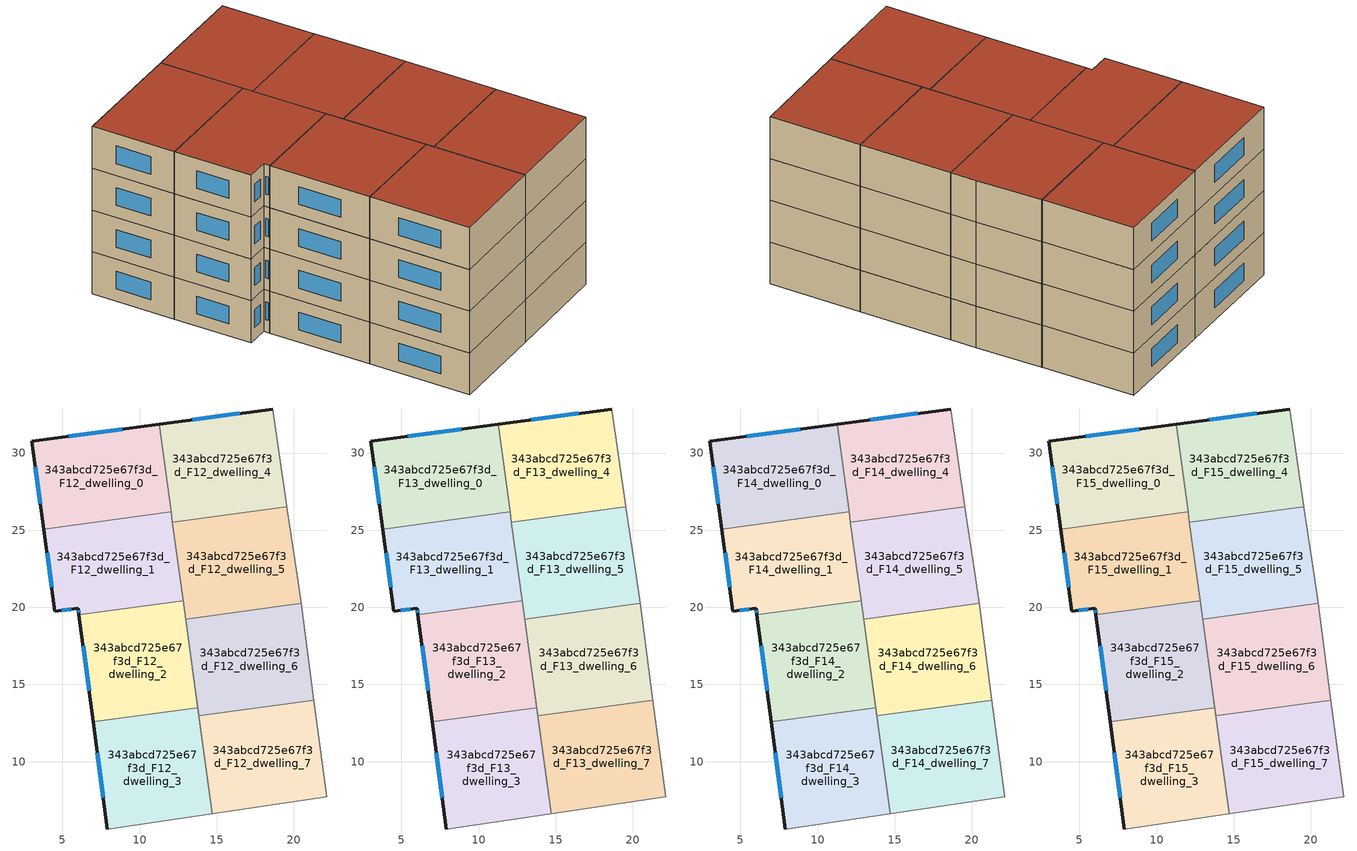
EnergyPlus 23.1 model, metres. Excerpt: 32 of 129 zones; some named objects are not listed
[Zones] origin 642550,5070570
343abcd725e67f3d_F12_dwelling_0
 floor to 343abcd725e67f3d_F11_dwelling_0 (EU_floor_Construction): 11.26,31.86 12.03,26.19 3.79,25.07 3.01,30.75 z36
 wall outside (EU_wall_Construction): 11.26,31.86 3.01,30.75 3.79,25.07 z36:39
 wall to 343abcd725e67f3d_F12_dwelling_1 (EU_wall_Construction): 3.79,25.07 12.03,26.19 z36:39
 wall to 343abcd725e67f3d_F12_dwelling_4 (EU_wall_Construction): 12.03,26.19 11.26,31.86 z36:39
 window (EU_Window_Construction): 8.87,31.54 5.41,31.08 / 3.24,29.11 3.56,26.72 z36.87:38.13
343abcd725e67f3d_F12_dwelling_1
 floor to 343abcd725e67f3d_F11_dwelling_1 (EU_floor_Construction): 12.03,26.19 12.82,20.43 6.07,19.51 6.01,19.95 4.51,19.75 3.79,25.07 z36
 wall outside (EU_wall_Construction): 3.79,25.07 4.51,19.75 6.01,19.95 6.07,19.51 z36:39
 wall to 343abcd725e67f3d_F12_dwelling_2 (EU_wall_Construction): 6.07,19.51 12.82,20.43 z36:39
 wall to 343abcd725e67f3d_F12_dwelling_5 (EU_wall_Construction): 12.82,20.43 12.13,25.51 z36:39
 wall to 343abcd725e67f3d_F12_dwelling_4 (EU_wall_Construction): 12.12,25.51 12.03,26.19 z36:39
 window (EU_Window_Construction): 4.95,19.8 5.58,19.89 / 4,23.53 4.3,21.29 / 6.03,19.82 6.05,19.64 z36.87:38.13
343abcd725e67f3d_F12_dwelling_2
 floor to 343abcd725e67f3d_F11_dwelling_2 (EU_floor_Construction): 12.82,20.43 13.76,13.5 6.99,12.58 6.07,19.51 z36
 wall outside (EU_wall_Construction): 6.07,19.51 6.99,12.58 z36:39
 wall adiabatic (EU_wall_Construction): 13.76,13.5 12.82,20.43 z36:39
 wall to 343abcd725e67f3d_F12_dwelling_3 (EU_wall_Construction): 6.99,12.58 13.76,13.5 z36:39
 window (EU_Window_Construction): 6.34,17.5 6.72,14.59 z36.87:38.13
343abcd725e67f3d_F12_dwelling_3
 floor to 343abcd725e67f3d_F11_dwelling_3 (EU_floor_Construction): 13.76,13.5 14.69,6.64 7.91,5.63 6.99,12.58 z36
 wall outside (EU_wall_Construction): 6.99,12.58 7.91,5.63 z36:39
 wall adiabatic (EU_wall_Construction): 7.91,5.63 14.69,6.64 13.76,13.5 z36:39
 window (EU_Window_Construction): 7.26,10.57 7.64,7.65 z36.87:38.13
343abcd725e67f3d_F12_dwelling_4
 floor to 343abcd725e67f3d_F11_dwelling_4 (EU_floor_Construction): 18.63,32.85 19.53,26.55 19.53,26.52 12.12,25.51 11.26,31.86 z36
 wall outside (EU_wall_Construction): 18.63,32.85 11.26,31.86 z36:39
 wall adiabatic (EU_wall_Construction): 19.53,26.52 19.53,26.55 18.63,32.85 z36:39
 wall to 343abcd725e67f3d_F12_dwelling_5 (EU_wall_Construction): 12.12,25.51 19.53,26.52 z36:39
 window (EU_Window_Construction): 16.49,32.57 13.4,32.15 z36.87:38.13
343abcd725e67f3d_F12_dwelling_5
 floor to 343abcd725e67f3d_F11_dwelling_5 (EU_floor_Construction): 19.53,26.52 20.22,22.04 20.46,20.25 12.98,19.23 12.12,25.51 z36
 wall adiabatic (EU_wall_Construction): 12.82,20.43 12.98,19.23 20.46,20.25 20.22,22.04 19.53,26.52 z36:39
343abcd725e67f3d_F12_dwelling_6
 floor to 343abcd725e67f3d_F11_dwelling_6 (EU_floor_Construction): 20.46,20.25 21.29,13.98 13.83,12.96 12.98,19.23 z36
 wall adiabatic (EU_wall_Construction): 21.29,13.98 20.46,20.25 12.98,19.23 13.83,12.96 z36:39
 wall to 343abcd725e67f3d_F12_dwelling_7 (EU_wall_Construction): 13.83,12.96 21.29,13.98 z36:39
343abcd725e67f3d_F12_dwelling_7
 floor to 343abcd725e67f3d_F11_dwelling_7 (EU_floor_Construction): 21.29,13.98 22.12,7.73 14.69,6.64 13.83,12.96 z36
 wall adiabatic (EU_wall_Construction): 13.83,12.96 14.69,6.64 22.12,7.73 21.29,13.98 z36:39
343abcd725e67f3d_F13_dwelling_0
 floor to 343abcd725e67f3d_F12_dwelling_0 (EU_floor_Construction): 11.26,31.86 12.03,26.19 3.79,25.07 3.01,30.75 z39
 wall outside (EU_wall_Construction): 11.26,31.86 3.01,30.75 3.79,25.07 z39:42
 wall to 343abcd725e67f3d_F13_dwelling_1 (EU_wall_Construction): 3.79,25.07 12.03,26.19 z39:42
 wall to 343abcd725e67f3d_F13_dwelling_4 (EU_wall_Construction): 12.03,26.19 11.26,31.86 z39:42
 window (EU_Window_Construction): 8.87,31.54 5.41,31.08 / 3.24,29.11 3.56,26.72 z39.87:41.13
343abcd725e67f3d_F13_dwelling_1
 floor to 343abcd725e67f3d_F12_dwelling_1 (EU_floor_Construction): 12.03,26.19 12.82,20.43 6.07,19.51 6.01,19.95 4.51,19.75 3.79,25.07 z39
 wall outside (EU_wall_Construction): 3.79,25.07 4.51,19.75 6.01,19.95 6.07,19.51 z39:42
 wall to 343abcd725e67f3d_F13_dwelling_2 (EU_wall_Construction): 6.07,19.51 12.82,20.43 z39:42
 wall to 343abcd725e67f3d_F13_dwelling_5 (EU_wall_Construction): 12.82,20.43 12.13,25.51 z39:42
 wall to 343abcd725e67f3d_F13_dwelling_4 (EU_wall_Construction): 12.12,25.51 12.03,26.19 z39:42
 window (EU_Window_Construction): 4.95,19.8 5.58,19.89 / 4,23.53 4.3,21.29 / 6.03,19.82 6.05,19.64 z39.87:41.13
343abcd725e67f3d_F13_dwelling_2
 floor to 343abcd725e67f3d_F12_dwelling_2 (EU_floor_Construction): 12.82,20.43 13.76,13.5 6.99,12.58 6.07,19.51 z39
 wall outside (EU_wall_Construction): 6.07,19.51 6.99,12.58 z39:42
 wall adiabatic (EU_wall_Construction): 13.76,13.5 12.82,20.43 z39:42
 wall to 343abcd725e67f3d_F13_dwelling_3 (EU_wall_Construction): 6.99,12.58 13.76,13.5 z39:42
 window (EU_Window_Construction): 6.34,17.5 6.72,14.59 z39.87:41.13
343abcd725e67f3d_F13_dwelling_3
 floor to 343abcd725e67f3d_F12_dwelling_3 (EU_floor_Construction): 13.76,13.5 14.69,6.64 7.91,5.63 6.99,12.58 z39
 wall outside (EU_wall_Construction): 6.99,12.58 7.91,5.63 z39:42
 wall adiabatic (EU_wall_Construction): 7.91,5.63 14.69,6.64 13.76,13.5 z39:42
 window (EU_Window_Construction): 7.26,10.57 7.64,7.65 z39.87:41.13
343abcd725e67f3d_F13_dwelling_4
 floor to 343abcd725e67f3d_F12_dwelling_4 (EU_floor_Construction): 18.63,32.85 19.53,26.55 19.53,26.52 12.12,25.51 11.26,31.86 z39
 wall outside (EU_wall_Construction): 18.63,32.85 11.26,31.86 z39:42
 wall adiabatic (EU_wall_Construction): 19.53,26.52 19.53,26.55 18.63,32.85 z39:42
 wall to 343abcd725e67f3d_F13_dwelling_5 (EU_wall_Construction): 12.12,25.51 19.53,26.52 z39:42
 window (EU_Window_Construction): 16.49,32.57 13.4,32.15 z39.87:41.13
343abcd725e67f3d_F13_dwelling_5
 floor to 343abcd725e67f3d_F12_dwelling_5 (EU_floor_Construction): 19.53,26.52 20.22,22.04 20.46,20.25 12.98,19.23 12.12,25.51 z39
 wall adiabatic (EU_wall_Construction): 12.82,20.43 12.98,19.23 20.46,20.25 20.22,22.04 19.53,26.52 z39:42
343abcd725e67f3d_F13_dwelling_6
 floor to 343abcd725e67f3d_F12_dwelling_6 (EU_floor_Construction): 20.46,20.25 21.29,13.98 13.83,12.96 12.98,19.23 z39
 wall adiabatic (EU_wall_Construction): 21.29,13.98 20.46,20.25 12.98,19.23 13.83,12.96 z39:42
 wall to 343abcd725e67f3d_F13_dwelling_7 (EU_wall_Construction): 13.83,12.96 21.29,13.98 z39:42
343abcd725e67f3d_F13_dwelling_7
 floor to 343abcd725e67f3d_F12_dwelling_7 (EU_floor_Construction): 21.29,13.98 22.12,7.73 14.69,6.64 13.83,12.96 z39
 wall adiabatic (EU_wall_Construction): 13.83,12.96 14.69,6.64 22.12,7.73 21.29,13.98 z39:42
343abcd725e67f3d_F14_dwelling_0
 floor to 343abcd725e67f3d_F13_dwelling_0 (EU_floor_Construction): 11.26,31.86 12.03,26.19 3.79,25.07 3.01,30.75 z42
 wall outside (EU_wall_Construction): 11.26,31.86 3.01,30.75 3.79,25.07 z42:45
 wall to 343abcd725e67f3d_F14_dwelling_1 (EU_wall_Construction): 3.79,25.07 12.03,26.19 z42:45
 wall to 343abcd725e67f3d_F14_dwelling_4 (EU_wall_Construction): 12.03,26.19 11.26,31.86 z42:45
 window (EU_Window_Construction): 8.87,31.54 5.41,31.08 / 3.24,29.11 3.56,26.72 z42.87:44.13
343abcd725e67f3d_F14_dwelling_1
 floor to 343abcd725e67f3d_F13_dwelling_1 (EU_floor_Construction): 12.03,26.19 12.82,20.43 6.07,19.51 6.01,19.95 4.51,19.75 3.79,25.07 z42
 wall outside (EU_wall_Construction): 3.79,25.07 4.51,19.75 6.01,19.95 6.07,19.51 z42:45
 wall to 343abcd725e67f3d_F14_dwelling_2 (EU_wall_Construction): 6.07,19.51 12.82,20.43 z42:45
 wall to 343abcd725e67f3d_F14_dwelling_5 (EU_wall_Construction): 12.82,20.43 12.13,25.51 z42:45
 wall to 343abcd725e67f3d_F14_dwelling_4 (EU_wall_Construction): 12.12,25.51 12.03,26.19 z42:45
 window (EU_Window_Construction): 4.95,19.8 5.58,19.89 / 4,23.53 4.3,21.29 / 6.03,19.82 6.05,19.64 z42.87:44.13
343abcd725e67f3d_F14_dwelling_2
 floor to 343abcd725e67f3d_F13_dwelling_2 (EU_floor_Construction): 12.82,20.43 13.76,13.5 6.99,12.58 6.07,19.51 z42
 wall outside (EU_wall_Construction): 6.07,19.51 6.99,12.58 z42:45
 wall adiabatic (EU_wall_Construction): 13.76,13.5 12.82,20.43 z42:45
 wall to 343abcd725e67f3d_F14_dwelling_3 (EU_wall_Construction): 6.99,12.58 13.76,13.5 z42:45
 window (EU_Window_Construction): 6.34,17.5 6.72,14.59 z42.87:44.13
343abcd725e67f3d_F14_dwelling_3
 floor to 343abcd725e67f3d_F13_dwelling_3 (EU_floor_Construction): 13.76,13.5 14.69,6.64 7.91,5.63 6.99,12.58 z42
 wall outside (EU_wall_Construction): 6.99,12.58 7.91,5.63 z42:45
 wall adiabatic (EU_wall_Construction): 7.91,5.63 14.69,6.64 13.76,13.5 z42:45
 window (EU_Window_Construction): 7.26,10.57 7.64,7.65 z42.87:44.13
343abcd725e67f3d_F14_dwelling_4
 floor to 343abcd725e67f3d_F13_dwelling_4 (EU_floor_Construction): 18.63,32.85 19.53,26.55 19.53,26.52 12.12,25.51 11.26,31.86 z42
 wall outside (EU_wall_Construction): 18.63,32.85 11.26,31.86 z42:45
 wall adiabatic (EU_wall_Construction): 19.53,26.52 19.53,26.55 18.63,32.85 z42:45
 wall to 343abcd725e67f3d_F14_dwelling_5 (EU_wall_Construction): 12.12,25.51 19.53,26.52 z42:45
 window (EU_Window_Construction): 16.49,32.57 13.4,32.15 z42.87:44.13
343abcd725e67f3d_F14_dwelling_5
 floor to 343abcd725e67f3d_F13_dwelling_5 (EU_floor_Construction): 19.53,26.52 20.22,22.04 20.46,20.25 12.98,19.23 12.12,25.51 z42
 wall adiabatic (EU_wall_Construction): 12.82,20.43 12.98,19.23 20.46,20.25 20.22,22.04 19.53,26.52 z42:45
343abcd725e67f3d_F14_dwelling_6
 floor to 343abcd725e67f3d_F13_dwelling_6 (EU_floor_Construction): 20.46,20.25 21.29,13.98 13.83,12.96 12.98,19.23 z42
 wall adiabatic (EU_wall_Construction): 21.29,13.98 20.46,20.25 12.98,19.23 13.83,12.96 z42:45
 wall to 343abcd725e67f3d_F14_dwelling_7 (EU_wall_Construction): 13.83,12.96 21.29,13.98 z42:45
343abcd725e67f3d_F14_dwelling_7
 floor to 343abcd725e67f3d_F13_dwelling_7 (EU_floor_Construction): 21.29,13.98 22.12,7.73 14.69,6.64 13.83,12.96 z42
 wall adiabatic (EU_wall_Construction): 13.83,12.96 14.69,6.64 22.12,7.73 21.29,13.98 z42:45
343abcd725e67f3d_F15_dwelling_0
 floor to 343abcd725e67f3d_F14_dwelling_0 (EU_floor_Construction): 11.26,31.86 12.03,26.19 3.79,25.07 3.01,30.75 z45
 wall outside (EU_wall_Construction): 11.26,31.86 3.01,30.75 3.79,25.07 z45:48
 wall to 343abcd725e67f3d_F15_dwelling_1 (EU_wall_Construction): 3.79,25.07 12.03,26.19 z45:48
 wall to 343abcd725e67f3d_F15_dwelling_4 (EU_wall_Construction): 12.03,26.19 11.26,31.86 z45:48
 window (EU_Window_Construction): 8.87,31.54 5.41,31.08 / 3.24,29.11 3.56,26.72 z45.87:47.13
 roof outside (EU_roof_Construction): 12.03,26.19 11.26,31.86 3.01,30.75 3.79,25.07 z48
343abcd725e67f3d_F15_dwelling_1
 floor to 343abcd725e67f3d_F14_dwelling_1 (EU_floor_Construction): 12.03,26.19 12.82,20.43 6.07,19.51 6.01,19.95 4.51,19.75 3.79,25.07 z45
 wall outside (EU_wall_Construction): 3.79,25.07 4.51,19.75 6.01,19.95 6.07,19.51 z45:48
 wall to 343abcd725e67f3d_F15_dwelling_2 (EU_wall_Construction): 6.07,19.51 12.82,20.43 z45:48
 wall to 343abcd725e67f3d_F15_dwelling_5 (EU_wall_Construction): 12.82,20.43 12.13,25.51 z45:48
 wall to 343abcd725e67f3d_F15_dwelling_4 (EU_wall_Construction): 12.12,25.51 12.03,26.19 z45:48
 window (EU_Window_Construction): 4.95,19.8 5.58,19.89 / 4,23.53 4.3,21.29 / 6.03,19.82 6.05,19.64 z45.87:47.13
 roof outside (EU_roof_Construction): 12.82,20.43 12.03,26.19 3.79,25.07 4.51,19.75 6.01,19.95 6.07,19.51 z48
343abcd725e67f3d_F15_dwelling_2
 floor to 343abcd725e67f3d_F14_dwelling_2 (EU_floor_Construction): 12.82,20.43 13.76,13.5 6.99,12.58 6.07,19.51 z45
 wall outside (EU_wall_Construction): 6.07,19.51 6.99,12.58 z45:48
 wall adiabatic (EU_wall_Construction): 13.76,13.5 12.82,20.43 z45:48
 wall to 343abcd725e67f3d_F15_dwelling_3 (EU_wall_Construction): 6.99,12.58 13.76,13.5 z45:48
 window (EU_Window_Construction): 6.34,17.5 6.72,14.59 z45.87:47.13
 roof outside (EU_roof_Construction): 13.76,13.5 12.82,20.43 6.07,19.51 6.99,12.58 z48
343abcd725e67f3d_F15_dwelling_3
 floor to 343abcd725e67f3d_F14_dwelling_3 (EU_floor_Construction): 13.76,13.5 14.69,6.64 7.91,5.63 6.99,12.58 z45
 wall outside (EU_wall_Construction): 6.99,12.58 7.91,5.63 z45:48
 wall adiabatic (EU_wall_Construction): 7.91,5.63 14.69,6.64 13.76,13.5 z45:48
 window (EU_Window_Construction): 7.26,10.57 7.64,7.65 z45.87:47.13
 roof outside (EU_roof_Construction): 14.69,6.64 13.76,13.5 6.99,12.58 7.91,5.63 z48
343abcd725e67f3d_F15_dwelling_4
 floor to 343abcd725e67f3d_F14_dwelling_4 (EU_floor_Construction): 18.63,32.85 19.53,26.55 19.53,26.52 12.12,25.51 11.26,31.86 z45
 wall outside (EU_wall_Construction): 18.63,32.85 11.26,31.86 z45:48
 wall adiabatic (EU_wall_Construction): 19.53,26.52 19.53,26.55 18.63,32.85 z45:48
 wall to 343abcd725e67f3d_F15_dwelling_5 (EU_wall_Construction): 12.12,25.51 19.53,26.52 z45:48
 window (EU_Window_Construction): 16.49,32.57 13.4,32.15 z45.87:47.13
 roof outside (EU_roof_Construction): 19.53,26.52 19.53,26.55 18.63,32.85 11.26,31.86 12.12,25.51 z48
343abcd725e67f3d_F15_dwelling_5
 floor to 343abcd725e67f3d_F14_dwelling_5 (EU_floor_Construction): 19.53,26.52 20.22,22.04 20.46,20.25 12.98,19.23 12.12,25.51 z45
 wall adiabatic (EU_wall_Construction): 12.82,20.43 12.98,19.23 20.46,20.25 20.22,22.04 19.53,26.52 z45:48
 roof outside (EU_roof_Construction): 20.46,20.25 20.22,22.04 19.53,26.52 12.12,25.51 12.98,19.23 z48
343abcd725e67f3d_F15_dwelling_6
 floor to 343abcd725e67f3d_F14_dwelling_6 (EU_floor_Construction): 20.46,20.25 21.29,13.98 13.83,12.96 12.98,19.23 z45
 wall adiabatic (EU_wall_Construction): 21.29,13.98 20.46,20.25 12.98,19.23 13.83,12.96 z45:48
 wall to 343abcd725e67f3d_F15_dwelling_7 (EU_wall_Construction): 13.83,12.96 21.29,13.98 z45:48
 roof outside (EU_roof_Construction): 21.29,13.98 20.46,20.25 12.98,19.23 13.83,12.96 z48
343abcd725e67f3d_F15_dwelling_7
 floor to 343abcd725e67f3d_F14_dwelling_7 (EU_floor_Construction): 21.29,13.98 22.12,7.73 14.69,6.64 13.83,12.96 z45
 wall adiabatic (EU_wall_Construction): 13.83,12.96 14.69,6.64 22.12,7.73 21.29,13.98 z45:48
 roof outside (EU_roof_Construction): 22.12,7.73 21.29,13.98 13.83,12.96 14.69,6.64 z48
[Building]
EU S2 Campaign: North Axis=0; Terrain=City; Solar Distribution=FullExterior
[Site:Location]
Lyon-Bron: Latitude=45.75; Longitude=5; Time Zone=1; Elevation=198
[SizingPeriod:WeatherFileDays]
AnnualSizingPeriod: Begin Month=1; Begin Day of Month=1; End Month=12; End Day of Month=31; Day of Week for Start Day=Monday; Use Weather File Daylight Saving Period=No; Use Weather File Rain and Snow Indicators=No
[MATERIAL]
EU_InternalMass_Material: Roughness=MediumRough; Thickness=0.1; Conductivity=1; Density=1800; Specific Heat=900; Thermal Absorptance=0.9; Solar Absorptance=0.7; Visible Absorptance=0.7
[MATERIAL:NOMASS] Roughness=MediumRough; Thermal Absorptance=0.9; Solar Absorptance=0.7; Visible Absorptance=0.7
Name | Thermal Resistance
EU_wall_NoMass | 1.15691
EU_roof_NoMass | 1.19505
EU_floor_NoMass | 1.78277
[WINDOWMATERIAL:SIMPLEGLAZINGSYSTEM]
EU_Window_SimpleGlazing: UFactor=2.71266; Solar Heat Gain Coefficient=0.75; Visible Transmittance=0.75
[CONSTRUCTION]
EU_wall_Construction: EU_wall_NoMass
EU_roof_Construction: EU_roof_NoMass
EU_floor_Construction: EU_floor_NoMass
EU_Window_Construction: EU_Window_SimpleGlazing
EU_InternalMass_Construction: EU_InternalMass_Material
[ZONE] Type=1; Multiplier=1; Ceiling Height=autocalculate; Floor Area=autocalculate; Part of Total Floor Area=Yes
Name | Volume
343abcd725e67f3d_F12_dwelling_0; 343abcd725e67f3d_F13_dwelling_0; 343abcd725e67f3d_F14_dwelling_0; 343abcd725e67f3d_F15_dwelling_0 | 143.096
343abcd725e67f3d_F12_dwelling_1; 343abcd725e67f3d_F13_dwelling_1; 343abcd725e67f3d_F14_dwelling_1; 343abcd725e67f3d_F15_dwelling_1 | 143.076
343abcd725e67f3d_F12_dwelling_2; 343abcd725e67f3d_F13_dwelling_2; 343abcd725e67f3d_F14_dwelling_2; 343abcd725e67f3d_F15_dwelling_2; 343abcd725e67f3d_F12_dwelling_6; 343abcd725e67f3d_F13_dwelling_6; 343abcd725e67f3d_F14_dwelling_6; 343abcd725e67f3d_F15_dwelling_6 | 143.109
343abcd725e67f3d_F12_dwelling_3; 343abcd725e67f3d_F13_dwelling_3; 343abcd725e67f3d_F14_dwelling_3; 343abcd725e67f3d_F15_dwelling_3 | 143.093
343abcd725e67f3d_F12_dwelling_4; 343abcd725e67f3d_F13_dwelling_4; 343abcd725e67f3d_F14_dwelling_4; 343abcd725e67f3d_F15_dwelling_4 | 143.095
343abcd725e67f3d_F12_dwelling_5; 343abcd725e67f3d_F13_dwelling_5; 343abcd725e67f3d_F14_dwelling_5; 343abcd725e67f3d_F15_dwelling_5 | 143.09
343abcd725e67f3d_F12_dwelling_7; 343abcd725e67f3d_F13_dwelling_7; 343abcd725e67f3d_F14_dwelling_7; 343abcd725e67f3d_F15_dwelling_7 | 143.078
[INTERNALMASS] Construction=EU_InternalMass_Construction
Name | Zone or ZoneList | Surface Area
343abcd725e67f3d_F12_dwelling_0_EU_InternalMass | 343abcd725e67f3d_F12_dwelling_0 | 47.6992
343abcd725e67f3d_F12_dwelling_1_EU_InternalMass | 343abcd725e67f3d_F12_dwelling_1 | 47.6919
343abcd725e67f3d_F12_dwelling_2_EU_InternalMass | 343abcd725e67f3d_F12_dwelling_2 | 47.7031
343abcd725e67f3d_F12_dwelling_3_EU_InternalMass | 343abcd725e67f3d_F12_dwelling_3 | 47.6977
343abcd725e67f3d_F12_dwelling_4_EU_InternalMass | 343abcd725e67f3d_F12_dwelling_4 | 47.6985
343abcd725e67f3d_F12_dwelling_5_EU_InternalMass | 343abcd725e67f3d_F12_dwelling_5 | 47.6962
343abcd725e67f3d_F12_dwelling_6_EU_InternalMass | 343abcd725e67f3d_F12_dwelling_6 | 47.7028
343abcd725e67f3d_F12_dwelling_7_EU_InternalMass | 343abcd725e67f3d_F12_dwelling_7 | 47.6924
343abcd725e67f3d_F13_dwelling_0_EU_InternalMass | 343abcd725e67f3d_F13_dwelling_0 | 47.6992
343abcd725e67f3d_F13_dwelling_1_EU_InternalMass | 343abcd725e67f3d_F13_dwelling_1 | 47.6919
343abcd725e67f3d_F13_dwelling_2_EU_InternalMass | 343abcd725e67f3d_F13_dwelling_2 | 47.7031
343abcd725e67f3d_F13_dwelling_3_EU_InternalMass | 343abcd725e67f3d_F13_dwelling_3 | 47.6977
343abcd725e67f3d_F13_dwelling_4_EU_InternalMass | 343abcd725e67f3d_F13_dwelling_4 | 47.6985
343abcd725e67f3d_F13_dwelling_5_EU_InternalMass | 343abcd725e67f3d_F13_dwelling_5 | 47.6962
343abcd725e67f3d_F13_dwelling_6_EU_InternalMass | 343abcd725e67f3d_F13_dwelling_6 | 47.7028
343abcd725e67f3d_F13_dwelling_7_EU_InternalMass | 343abcd725e67f3d_F13_dwelling_7 | 47.6924
343abcd725e67f3d_F14_dwelling_0_EU_InternalMass | 343abcd725e67f3d_F14_dwelling_0 | 47.6992
343abcd725e67f3d_F14_dwelling_1_EU_InternalMass | 343abcd725e67f3d_F14_dwelling_1 | 47.6919
343abcd725e67f3d_F14_dwelling_2_EU_InternalMass | 343abcd725e67f3d_F14_dwelling_2 | 47.7031
343abcd725e67f3d_F14_dwelling_3_EU_InternalMass | 343abcd725e67f3d_F14_dwelling_3 | 47.6977
343abcd725e67f3d_F14_dwelling_4_EU_InternalMass | 343abcd725e67f3d_F14_dwelling_4 | 47.6985
343abcd725e67f3d_F14_dwelling_5_EU_InternalMass | 343abcd725e67f3d_F14_dwelling_5 | 47.6962
343abcd725e67f3d_F14_dwelling_6_EU_InternalMass | 343abcd725e67f3d_F14_dwelling_6 | 47.7028
343abcd725e67f3d_F14_dwelling_7_EU_InternalMass | 343abcd725e67f3d_F14_dwelling_7 | 47.6924
343abcd725e67f3d_F15_dwelling_0_EU_InternalMass | 343abcd725e67f3d_F15_dwelling_0 | 47.6992
343abcd725e67f3d_F15_dwelling_1_EU_InternalMass | 343abcd725e67f3d_F15_dwelling_1 | 47.6919
343abcd725e67f3d_F15_dwelling_2_EU_InternalMass | 343abcd725e67f3d_F15_dwelling_2 | 47.7031
343abcd725e67f3d_F15_dwelling_3_EU_InternalMass | 343abcd725e67f3d_F15_dwelling_3 | 47.6977
343abcd725e67f3d_F15_dwelling_4_EU_InternalMass | 343abcd725e67f3d_F15_dwelling_4 | 47.6985
343abcd725e67f3d_F15_dwelling_5_EU_InternalMass | 343abcd725e67f3d_F15_dwelling_5 | 47.6962
343abcd725e67f3d_F15_dwelling_6_EU_InternalMass | 343abcd725e67f3d_F15_dwelling_6 | 47.7028
343abcd725e67f3d_F15_dwelling_7_EU_InternalMass | 343abcd725e67f3d_F15_dwelling_7 | 47.6924
[OTHEREQUIPMENT] Fuel Type=Electricity; Design Level Calculation Method=Watts/Area; Power per Zone Floor Area=1; Fraction Latent=0; Fraction Radiant=0; Fraction Lost=0; Carbon Dioxide Generation Rate=0; EndUse Subcategory=EU_Step8_InternalGains
Name | Zone or ZoneList or Space or SpaceList | Schedule
EU_Step8_InternalGain_343abcd725e67f3d_F12_dwelling_0_f000 | 343abcd725e67f3d_F12_dwelling_0 | EU_Step8_GainSchedule_343abcd725e67f3d_F12_dwelling_0_f000
EU_Step8_InternalGain_343abcd725e67f3d_F12_dwelling_1_f000 | 343abcd725e67f3d_F12_dwelling_1 | EU_Step8_GainSchedule_343abcd725e67f3d_F12_dwelling_1_f000
EU_Step8_InternalGain_343abcd725e67f3d_F12_dwelling_2_f000 | 343abcd725e67f3d_F12_dwelling_2 | EU_Step8_GainSchedule_343abcd725e67f3d_F12_dwelling_2_f000
EU_Step8_InternalGain_343abcd725e67f3d_F12_dwelling_3_f000 | 343abcd725e67f3d_F12_dwelling_3 | EU_Step8_GainSchedule_343abcd725e67f3d_F12_dwelling_3_f000
EU_Step8_InternalGain_343abcd725e67f3d_F12_dwelling_4_f000 | 343abcd725e67f3d_F12_dwelling_4 | EU_Step8_GainSchedule_343abcd725e67f3d_F12_dwelling_4_f000
EU_Step8_InternalGain_343abcd725e67f3d_F12_dwelling_5_f000 | 343abcd725e67f3d_F12_dwelling_5 | EU_Step8_GainSchedule_343abcd725e67f3d_F12_dwelling_5_f000
EU_Step8_InternalGain_343abcd725e67f3d_F12_dwelling_6_f000 | 343abcd725e67f3d_F12_dwelling_6 | EU_Step8_GainSchedule_343abcd725e67f3d_F12_dwelling_6_f000
EU_Step8_InternalGain_343abcd725e67f3d_F12_dwelling_7_f000 | 343abcd725e67f3d_F12_dwelling_7 | EU_Step8_GainSchedule_343abcd725e67f3d_F12_dwelling_7_f000
EU_Step8_InternalGain_343abcd725e67f3d_F13_dwelling_0_f000 | 343abcd725e67f3d_F13_dwelling_0 | EU_Step8_GainSchedule_343abcd725e67f3d_F13_dwelling_0_f000
EU_Step8_InternalGain_343abcd725e67f3d_F13_dwelling_1_f000 | 343abcd725e67f3d_F13_dwelling_1 | EU_Step8_GainSchedule_343abcd725e67f3d_F13_dwelling_1_f000
EU_Step8_InternalGain_343abcd725e67f3d_F13_dwelling_2_f000 | 343abcd725e67f3d_F13_dwelling_2 | EU_Step8_GainSchedule_343abcd725e67f3d_F13_dwelling_2_f000
EU_Step8_InternalGain_343abcd725e67f3d_F13_dwelling_3_f000 | 343abcd725e67f3d_F13_dwelling_3 | EU_Step8_GainSchedule_343abcd725e67f3d_F13_dwelling_3_f000
EU_Step8_InternalGain_343abcd725e67f3d_F13_dwelling_4_f000 | 343abcd725e67f3d_F13_dwelling_4 | EU_Step8_GainSchedule_343abcd725e67f3d_F13_dwelling_4_f000
EU_Step8_InternalGain_343abcd725e67f3d_F13_dwelling_5_f000 | 343abcd725e67f3d_F13_dwelling_5 | EU_Step8_GainSchedule_343abcd725e67f3d_F13_dwelling_5_f000
EU_Step8_InternalGain_343abcd725e67f3d_F13_dwelling_6_f000 | 343abcd725e67f3d_F13_dwelling_6 | EU_Step8_GainSchedule_343abcd725e67f3d_F13_dwelling_6_f000
EU_Step8_InternalGain_343abcd725e67f3d_F13_dwelling_7_f000 | 343abcd725e67f3d_F13_dwelling_7 | EU_Step8_GainSchedule_343abcd725e67f3d_F13_dwelling_7_f000
EU_Step8_InternalGain_343abcd725e67f3d_F14_dwelling_0_f000 | 343abcd725e67f3d_F14_dwelling_0 | EU_Step8_GainSchedule_343abcd725e67f3d_F14_dwelling_0_f000
EU_Step8_InternalGain_343abcd725e67f3d_F14_dwelling_1_f000 | 343abcd725e67f3d_F14_dwelling_1 | EU_Step8_GainSchedule_343abcd725e67f3d_F14_dwelling_1_f000
EU_Step8_InternalGain_343abcd725e67f3d_F14_dwelling_2_f000 | 343abcd725e67f3d_F14_dwelling_2 | EU_Step8_GainSchedule_343abcd725e67f3d_F14_dwelling_2_f000
EU_Step8_InternalGain_343abcd725e67f3d_F14_dwelling_3_f000 | 343abcd725e67f3d_F14_dwelling_3 | EU_Step8_GainSchedule_343abcd725e67f3d_F14_dwelling_3_f000
EU_Step8_InternalGain_343abcd725e67f3d_F14_dwelling_4_f000 | 343abcd725e67f3d_F14_dwelling_4 | EU_Step8_GainSchedule_343abcd725e67f3d_F14_dwelling_4_f000
EU_Step8_InternalGain_343abcd725e67f3d_F14_dwelling_5_f000 | 343abcd725e67f3d_F14_dwelling_5 | EU_Step8_GainSchedule_343abcd725e67f3d_F14_dwelling_5_f000
EU_Step8_InternalGain_343abcd725e67f3d_F14_dwelling_6_f000 | 343abcd725e67f3d_F14_dwelling_6 | EU_Step8_GainSchedule_343abcd725e67f3d_F14_dwelling_6_f000
EU_Step8_InternalGain_343abcd725e67f3d_F14_dwelling_7_f000 | 343abcd725e67f3d_F14_dwelling_7 | EU_Step8_GainSchedule_343abcd725e67f3d_F14_dwelling_7_f000
EU_Step8_InternalGain_343abcd725e67f3d_F15_dwelling_0_f000 | 343abcd725e67f3d_F15_dwelling_0 | EU_Step8_GainSchedule_343abcd725e67f3d_F15_dwelling_0_f000
EU_Step8_InternalGain_343abcd725e67f3d_F15_dwelling_1_f000 | 343abcd725e67f3d_F15_dwelling_1 | EU_Step8_GainSchedule_343abcd725e67f3d_F15_dwelling_1_f000
EU_Step8_InternalGain_343abcd725e67f3d_F15_dwelling_2_f000 | 343abcd725e67f3d_F15_dwelling_2 | EU_Step8_GainSchedule_343abcd725e67f3d_F15_dwelling_2_f000
EU_Step8_InternalGain_343abcd725e67f3d_F15_dwelling_3_f000 | 343abcd725e67f3d_F15_dwelling_3 | EU_Step8_GainSchedule_343abcd725e67f3d_F15_dwelling_3_f000
EU_Step8_InternalGain_343abcd725e67f3d_F15_dwelling_4_f000 | 343abcd725e67f3d_F15_dwelling_4 | EU_Step8_GainSchedule_343abcd725e67f3d_F15_dwelling_4_f000
EU_Step8_InternalGain_343abcd725e67f3d_F15_dwelling_5_f000 | 343abcd725e67f3d_F15_dwelling_5 | EU_Step8_GainSchedule_343abcd725e67f3d_F15_dwelling_5_f000
EU_Step8_InternalGain_343abcd725e67f3d_F15_dwelling_6_f000 | 343abcd725e67f3d_F15_dwelling_6 | EU_Step8_GainSchedule_343abcd725e67f3d_F15_dwelling_6_f000
EU_Step8_InternalGain_343abcd725e67f3d_F15_dwelling_7_f000 | 343abcd725e67f3d_F15_dwelling_7 | EU_Step8_GainSchedule_343abcd725e67f3d_F15_dwelling_7_f000
[ZONEVENTILATION:DESIGNFLOWRATE] Schedule=EU_AlwaysOn; Design Flow Rate Calculation Method=AirChanges/Hour; Air Changes per Hour=0.551728; Ventilation Type=Natural; Fan Pressure Rise=0; Fan Total Efficiency=1; Constant Term Coefficient=1; Temperature Term Coefficient=0; Velocity Term Coefficient=0; Velocity Squared Term Coefficient=0; Minimum Indoor Temperature=-100; Maximum Indoor Temperature=100; Delta Temperature=-100; Minimum Outdoor Temperature=-100; Maximum Outdoor Temperature=100; Maximum Wind Speed=40
Name | Zone or ZoneList or Space or SpaceList
EU_ConstantAir_343abcd725e67f3d_F12_dwelling_0 | 343abcd725e67f3d_F12_dwelling_0
EU_ConstantAir_343abcd725e67f3d_F12_dwelling_1 | 343abcd725e67f3d_F12_dwelling_1
EU_ConstantAir_343abcd725e67f3d_F12_dwelling_2 | 343abcd725e67f3d_F12_dwelling_2
EU_ConstantAir_343abcd725e67f3d_F12_dwelling_3 | 343abcd725e67f3d_F12_dwelling_3
EU_ConstantAir_343abcd725e67f3d_F12_dwelling_4 | 343abcd725e67f3d_F12_dwelling_4
EU_ConstantAir_343abcd725e67f3d_F12_dwelling_5 | 343abcd725e67f3d_F12_dwelling_5
EU_ConstantAir_343abcd725e67f3d_F12_dwelling_6 | 343abcd725e67f3d_F12_dwelling_6
EU_ConstantAir_343abcd725e67f3d_F12_dwelling_7 | 343abcd725e67f3d_F12_dwelling_7
EU_ConstantAir_343abcd725e67f3d_F13_dwelling_0 | 343abcd725e67f3d_F13_dwelling_0
EU_ConstantAir_343abcd725e67f3d_F13_dwelling_1 | 343abcd725e67f3d_F13_dwelling_1
EU_ConstantAir_343abcd725e67f3d_F13_dwelling_2 | 343abcd725e67f3d_F13_dwelling_2
EU_ConstantAir_343abcd725e67f3d_F13_dwelling_3 | 343abcd725e67f3d_F13_dwelling_3
EU_ConstantAir_343abcd725e67f3d_F13_dwelling_4 | 343abcd725e67f3d_F13_dwelling_4
EU_ConstantAir_343abcd725e67f3d_F13_dwelling_5 | 343abcd725e67f3d_F13_dwelling_5
EU_ConstantAir_343abcd725e67f3d_F13_dwelling_6 | 343abcd725e67f3d_F13_dwelling_6
EU_ConstantAir_343abcd725e67f3d_F13_dwelling_7 | 343abcd725e67f3d_F13_dwelling_7
EU_ConstantAir_343abcd725e67f3d_F14_dwelling_0 | 343abcd725e67f3d_F14_dwelling_0
EU_ConstantAir_343abcd725e67f3d_F14_dwelling_1 | 343abcd725e67f3d_F14_dwelling_1
EU_ConstantAir_343abcd725e67f3d_F14_dwelling_2 | 343abcd725e67f3d_F14_dwelling_2
EU_ConstantAir_343abcd725e67f3d_F14_dwelling_3 | 343abcd725e67f3d_F14_dwelling_3
EU_ConstantAir_343abcd725e67f3d_F14_dwelling_4 | 343abcd725e67f3d_F14_dwelling_4
EU_ConstantAir_343abcd725e67f3d_F14_dwelling_5 | 343abcd725e67f3d_F14_dwelling_5
EU_ConstantAir_343abcd725e67f3d_F14_dwelling_6 | 343abcd725e67f3d_F14_dwelling_6
EU_ConstantAir_343abcd725e67f3d_F14_dwelling_7 | 343abcd725e67f3d_F14_dwelling_7
EU_ConstantAir_343abcd725e67f3d_F15_dwelling_0 | 343abcd725e67f3d_F15_dwelling_0
EU_ConstantAir_343abcd725e67f3d_F15_dwelling_1 | 343abcd725e67f3d_F15_dwelling_1
EU_ConstantAir_343abcd725e67f3d_F15_dwelling_2 | 343abcd725e67f3d_F15_dwelling_2
EU_ConstantAir_343abcd725e67f3d_F15_dwelling_3 | 343abcd725e67f3d_F15_dwelling_3
EU_ConstantAir_343abcd725e67f3d_F15_dwelling_4 | 343abcd725e67f3d_F15_dwelling_4
EU_ConstantAir_343abcd725e67f3d_F15_dwelling_5 | 343abcd725e67f3d_F15_dwelling_5
EU_ConstantAir_343abcd725e67f3d_F15_dwelling_6 | 343abcd725e67f3d_F15_dwelling_6
EU_ConstantAir_343abcd725e67f3d_F15_dwelling_7 | 343abcd725e67f3d_F15_dwelling_7
[HVACTEMPLATE:ZONE:IDEALLOADSAIRSYSTEM] System Availability Schedule=EU_AlwaysOn; Maximum Heating Supply Air Temperature=50; Minimum Cooling Supply Air Temperature=13; Maximum Heating Supply Air Humidity Ratio=0.0156; Minimum Cooling Supply Air Humidity Ratio=0.0077; Heating Limit=NoLimit; Cooling Limit=NoLimit; Heating Availability Schedule=EU_AlwaysOn; Cooling Availability Schedule=EU_CoolingOff; Dehumidification Control Type=ConstantSensibleHeatRatio; Cooling Sensible Heat Ratio=0.7; Dehumidification Setpoint=60; Humidification Control Type=None; Humidification Setpoint=30; Outdoor Air Method=None; Outdoor Air Flow Rate per Person=0.00944; Outdoor Air Flow Rate per Zone Floor Area=0; Outdoor Air Flow Rate per Zone=0; Demand Controlled Ventilation Type=None; Outdoor Air Economizer Type=NoEconomizer; Heat Recovery Type=None; Sensible Heat Recovery Effectiveness=0.7; Latent Heat Recovery Effectiveness=0.65
Name | Template Thermostat
343abcd725e67f3d_F12_dwelling_0 | EU_HeatOnly_343abcd725e67f3d_F12_dwelling_0
343abcd725e67f3d_F12_dwelling_1 | EU_HeatOnly_343abcd725e67f3d_F12_dwelling_1
343abcd725e67f3d_F12_dwelling_2 | EU_HeatOnly_343abcd725e67f3d_F12_dwelling_2
343abcd725e67f3d_F12_dwelling_3 | EU_HeatOnly_343abcd725e67f3d_F12_dwelling_3
343abcd725e67f3d_F12_dwelling_4 | EU_HeatOnly_343abcd725e67f3d_F12_dwelling_4
343abcd725e67f3d_F12_dwelling_5 | EU_HeatOnly_343abcd725e67f3d_F12_dwelling_5
343abcd725e67f3d_F12_dwelling_6 | EU_HeatOnly_343abcd725e67f3d_F12_dwelling_6
343abcd725e67f3d_F12_dwelling_7 | EU_HeatOnly_343abcd725e67f3d_F12_dwelling_7
343abcd725e67f3d_F13_dwelling_0 | EU_HeatOnly_343abcd725e67f3d_F13_dwelling_0
343abcd725e67f3d_F13_dwelling_1 | EU_HeatOnly_343abcd725e67f3d_F13_dwelling_1
343abcd725e67f3d_F13_dwelling_2 | EU_HeatOnly_343abcd725e67f3d_F13_dwelling_2
343abcd725e67f3d_F13_dwelling_3 | EU_HeatOnly_343abcd725e67f3d_F13_dwelling_3
343abcd725e67f3d_F13_dwelling_4 | EU_HeatOnly_343abcd725e67f3d_F13_dwelling_4
343abcd725e67f3d_F13_dwelling_5 | EU_HeatOnly_343abcd725e67f3d_F13_dwelling_5
343abcd725e67f3d_F13_dwelling_6 | EU_HeatOnly_343abcd725e67f3d_F13_dwelling_6
343abcd725e67f3d_F13_dwelling_7 | EU_HeatOnly_343abcd725e67f3d_F13_dwelling_7
343abcd725e67f3d_F14_dwelling_0 | EU_HeatOnly_343abcd725e67f3d_F14_dwelling_0
343abcd725e67f3d_F14_dwelling_1 | EU_HeatOnly_343abcd725e67f3d_F14_dwelling_1
343abcd725e67f3d_F14_dwelling_2 | EU_HeatOnly_343abcd725e67f3d_F14_dwelling_2
343abcd725e67f3d_F14_dwelling_3 | EU_HeatOnly_343abcd725e67f3d_F14_dwelling_3
343abcd725e67f3d_F14_dwelling_4 | EU_HeatOnly_343abcd725e67f3d_F14_dwelling_4
343abcd725e67f3d_F14_dwelling_5 | EU_HeatOnly_343abcd725e67f3d_F14_dwelling_5
343abcd725e67f3d_F14_dwelling_6 | EU_HeatOnly_343abcd725e67f3d_F14_dwelling_6
343abcd725e67f3d_F14_dwelling_7 | EU_HeatOnly_343abcd725e67f3d_F14_dwelling_7
343abcd725e67f3d_F15_dwelling_0 | EU_HeatOnly_343abcd725e67f3d_F15_dwelling_0
343abcd725e67f3d_F15_dwelling_1 | EU_HeatOnly_343abcd725e67f3d_F15_dwelling_1
343abcd725e67f3d_F15_dwelling_2 | EU_HeatOnly_343abcd725e67f3d_F15_dwelling_2
343abcd725e67f3d_F15_dwelling_3 | EU_HeatOnly_343abcd725e67f3d_F15_dwelling_3
343abcd725e67f3d_F15_dwelling_4 | EU_HeatOnly_343abcd725e67f3d_F15_dwelling_4
343abcd725e67f3d_F15_dwelling_5 | EU_HeatOnly_343abcd725e67f3d_F15_dwelling_5
343abcd725e67f3d_F15_dwelling_6 | EU_HeatOnly_343abcd725e67f3d_F15_dwelling_6
343abcd725e67f3d_F15_dwelling_7 | EU_HeatOnly_343abcd725e67f3d_F15_dwelling_7
[SIZING:ZONE] Zone Cooling Design Supply Air Temperature Input Method=SupplyAirTemperature; Zone Cooling Design Supply Air Temperature=13; Zone Heating Design Supply Air Temperature Input Method=SupplyAirTemperature; Zone Heating Design Supply Air Temperature=50; Zone Cooling Design Supply Air Humidity Ratio=0.008; Zone Heating Design Supply Air Humidity Ratio=0.008; Cooling Design Air Flow Method=DesignDay; Cooling Design Air Flow Rate=0; Cooling Minimum Air Flow per Zone Floor Area=0.000762; Cooling Minimum Air Flow=0; Cooling Minimum Air Flow Fraction=0.2; Heating Design Air Flow Method=DesignDay; Heating Design Air Flow Rate=0; Heating Maximum Air Flow per Zone Floor Area=0.002032; Heating Maximum Air Flow=0.141576; Heating Maximum Air Flow Fraction=0.3; Account for Dedicated Outdoor Air System=No; Dedicated Outdoor Air System Control Strategy=NeutralSupplyAir; Dedicated Outdoor Air Low Setpoint Temperature for Design=autosize; Dedicated Outdoor Air High Setpoint Temperature for Design=autosize; Zone Load Sizing Method=Sensible Load Only No Latent Load; Zone Latent Cooling Design Supply Air Humidity Ratio Input Method=HumidityRatioDifference; Zone Cooling Design Supply Air Humidity Ratio Difference=0.005; Zone Latent Heating Design Supply Air Humidity Ratio Input Method=HumidityRatioDifference; Zone Humidification Design Supply Air Humidity Ratio Difference=0.005
343abcd725e67f3d_F12_dwelling_0; 343abcd725e67f3d_F12_dwelling_1; 343abcd725e67f3d_F12_dwelling_2; 343abcd725e67f3d_F12_dwelling_3; 343abcd725e67f3d_F12_dwelling_4; 343abcd725e67f3d_F12_dwelling_5; 343abcd725e67f3d_F12_dwelling_6; 343abcd725e67f3d_F12_dwelling_7; 343abcd725e67f3d_F13_dwelling_0; 343abcd725e67f3d_F13_dwelling_1; 343abcd725e67f3d_F13_dwelling_2; 343abcd725e67f3d_F13_dwelling_3; 343abcd725e67f3d_F13_dwelling_4; 343abcd725e67f3d_F13_dwelling_5; 343abcd725e67f3d_F13_dwelling_6; 343abcd725e67f3d_F13_dwelling_7; 343abcd725e67f3d_F14_dwelling_0; 343abcd725e67f3d_F14_dwelling_1; 343abcd725e67f3d_F14_dwelling_2; 343abcd725e67f3d_F14_dwelling_3; 343abcd725e67f3d_F14_dwelling_4; 343abcd725e67f3d_F14_dwelling_5; 343abcd725e67f3d_F14_dwelling_6; 343abcd725e67f3d_F14_dwelling_7; 343abcd725e67f3d_F15_dwelling_0; 343abcd725e67f3d_F15_dwelling_1; 343abcd725e67f3d_F15_dwelling_2; 343abcd725e67f3d_F15_dwelling_3; 343abcd725e67f3d_F15_dwelling_4; 343abcd725e67f3d_F15_dwelling_5; 343abcd725e67f3d_F15_dwelling_6; 343abcd725e67f3d_F15_dwelling_7
[SCHEDULE:CONSTANT]
Name | Hourly Value
EU_AlwaysOn | 1
EU_CoolingOff | 0
[SCHEDULE:FILE] Column Number=1; Rows to Skip at Top=0; Number of Hours of Data=8760; Column Separator=Comma; Interpolate to Timestep=No; Minutes per Item=60; Adjust Schedule for Daylight Savings=Yes
Name | File
EU_Step8_GainSchedule_343abcd725e67f3d_F12_dwelling_0_f000 | ../../schedules/343abcd725e67f3d/343abcd725e67f3d_F12_dwelling_0_f000_gain.csv
EU_Step8_GainSchedule_343abcd725e67f3d_F12_dwelling_1_f000 | ../../schedules/343abcd725e67f3d/343abcd725e67f3d_F12_dwelling_1_f000_gain.csv
EU_Step8_GainSchedule_343abcd725e67f3d_F12_dwelling_2_f000 | ../../schedules/343abcd725e67f3d/343abcd725e67f3d_F12_dwelling_2_f000_gain.csv
EU_Step8_GainSchedule_343abcd725e67f3d_F12_dwelling_3_f000 | ../../schedules/343abcd725e67f3d/343abcd725e67f3d_F12_dwelling_3_f000_gain.csv
EU_Step8_GainSchedule_343abcd725e67f3d_F12_dwelling_4_f000 | ../../schedules/343abcd725e67f3d/343abcd725e67f3d_F12_dwelling_4_f000_gain.csv
EU_Step8_GainSchedule_343abcd725e67f3d_F12_dwelling_5_f000 | ../../schedules/343abcd725e67f3d/343abcd725e67f3d_F12_dwelling_5_f000_gain.csv
EU_Step8_GainSchedule_343abcd725e67f3d_F12_dwelling_6_f000 | ../../schedules/343abcd725e67f3d/343abcd725e67f3d_F12_dwelling_6_f000_gain.csv
EU_Step8_GainSchedule_343abcd725e67f3d_F12_dwelling_7_f000 | ../../schedules/343abcd725e67f3d/343abcd725e67f3d_F12_dwelling_7_f000_gain.csv
EU_Step8_GainSchedule_343abcd725e67f3d_F13_dwelling_0_f000 | ../../schedules/343abcd725e67f3d/343abcd725e67f3d_F13_dwelling_0_f000_gain.csv
EU_Step8_GainSchedule_343abcd725e67f3d_F13_dwelling_1_f000 | ../../schedules/343abcd725e67f3d/343abcd725e67f3d_F13_dwelling_1_f000_gain.csv
EU_Step8_GainSchedule_343abcd725e67f3d_F13_dwelling_2_f000 | ../../schedules/343abcd725e67f3d/343abcd725e67f3d_F13_dwelling_2_f000_gain.csv
EU_Step8_GainSchedule_343abcd725e67f3d_F13_dwelling_3_f000 | ../../schedules/343abcd725e67f3d/343abcd725e67f3d_F13_dwelling_3_f000_gain.csv
EU_Step8_GainSchedule_343abcd725e67f3d_F13_dwelling_4_f000 | ../../schedules/343abcd725e67f3d/343abcd725e67f3d_F13_dwelling_4_f000_gain.csv
EU_Step8_GainSchedule_343abcd725e67f3d_F13_dwelling_5_f000 | ../../schedules/343abcd725e67f3d/343abcd725e67f3d_F13_dwelling_5_f000_gain.csv
EU_Step8_GainSchedule_343abcd725e67f3d_F13_dwelling_6_f000 | ../../schedules/343abcd725e67f3d/343abcd725e67f3d_F13_dwelling_6_f000_gain.csv
EU_Step8_GainSchedule_343abcd725e67f3d_F13_dwelling_7_f000 | ../../schedules/343abcd725e67f3d/343abcd725e67f3d_F13_dwelling_7_f000_gain.csv
EU_Step8_GainSchedule_343abcd725e67f3d_F14_dwelling_0_f000 | ../../schedules/343abcd725e67f3d/343abcd725e67f3d_F14_dwelling_0_f000_gain.csv
EU_Step8_GainSchedule_343abcd725e67f3d_F14_dwelling_1_f000 | ../../schedules/343abcd725e67f3d/343abcd725e67f3d_F14_dwelling_1_f000_gain.csv
EU_Step8_GainSchedule_343abcd725e67f3d_F14_dwelling_2_f000 | ../../schedules/343abcd725e67f3d/343abcd725e67f3d_F14_dwelling_2_f000_gain.csv
EU_Step8_GainSchedule_343abcd725e67f3d_F14_dwelling_3_f000 | ../../schedules/343abcd725e67f3d/343abcd725e67f3d_F14_dwelling_3_f000_gain.csv
EU_Step8_GainSchedule_343abcd725e67f3d_F14_dwelling_4_f000 | ../../schedules/343abcd725e67f3d/343abcd725e67f3d_F14_dwelling_4_f000_gain.csv
EU_Step8_GainSchedule_343abcd725e67f3d_F14_dwelling_5_f000 | ../../schedules/343abcd725e67f3d/343abcd725e67f3d_F14_dwelling_5_f000_gain.csv
EU_Step8_GainSchedule_343abcd725e67f3d_F14_dwelling_6_f000 | ../../schedules/343abcd725e67f3d/343abcd725e67f3d_F14_dwelling_6_f000_gain.csv
EU_Step8_GainSchedule_343abcd725e67f3d_F14_dwelling_7_f000 | ../../schedules/343abcd725e67f3d/343abcd725e67f3d_F14_dwelling_7_f000_gain.csv
EU_Step8_GainSchedule_343abcd725e67f3d_F15_dwelling_0_f000 | ../../schedules/343abcd725e67f3d/343abcd725e67f3d_F15_dwelling_0_f000_gain.csv
EU_Step8_GainSchedule_343abcd725e67f3d_F15_dwelling_1_f000 | ../../schedules/343abcd725e67f3d/343abcd725e67f3d_F15_dwelling_1_f000_gain.csv
EU_Step8_GainSchedule_343abcd725e67f3d_F15_dwelling_2_f000 | ../../schedules/343abcd725e67f3d/343abcd725e67f3d_F15_dwelling_2_f000_gain.csv
EU_Step8_GainSchedule_343abcd725e67f3d_F15_dwelling_3_f000 | ../../schedules/343abcd725e67f3d/343abcd725e67f3d_F15_dwelling_3_f000_gain.csv
EU_Step8_GainSchedule_343abcd725e67f3d_F15_dwelling_4_f000 | ../../schedules/343abcd725e67f3d/343abcd725e67f3d_F15_dwelling_4_f000_gain.csv
EU_Step8_GainSchedule_343abcd725e67f3d_F15_dwelling_5_f000 | ../../schedules/343abcd725e67f3d/343abcd725e67f3d_F15_dwelling_5_f000_gain.csv
EU_Step8_GainSchedule_343abcd725e67f3d_F15_dwelling_6_f000 | ../../schedules/343abcd725e67f3d/343abcd725e67f3d_F15_dwelling_6_f000_gain.csv
EU_Step8_GainSchedule_343abcd725e67f3d_F15_dwelling_7_f000 | ../../schedules/343abcd725e67f3d/343abcd725e67f3d_F15_dwelling_7_f000_gain.csv
